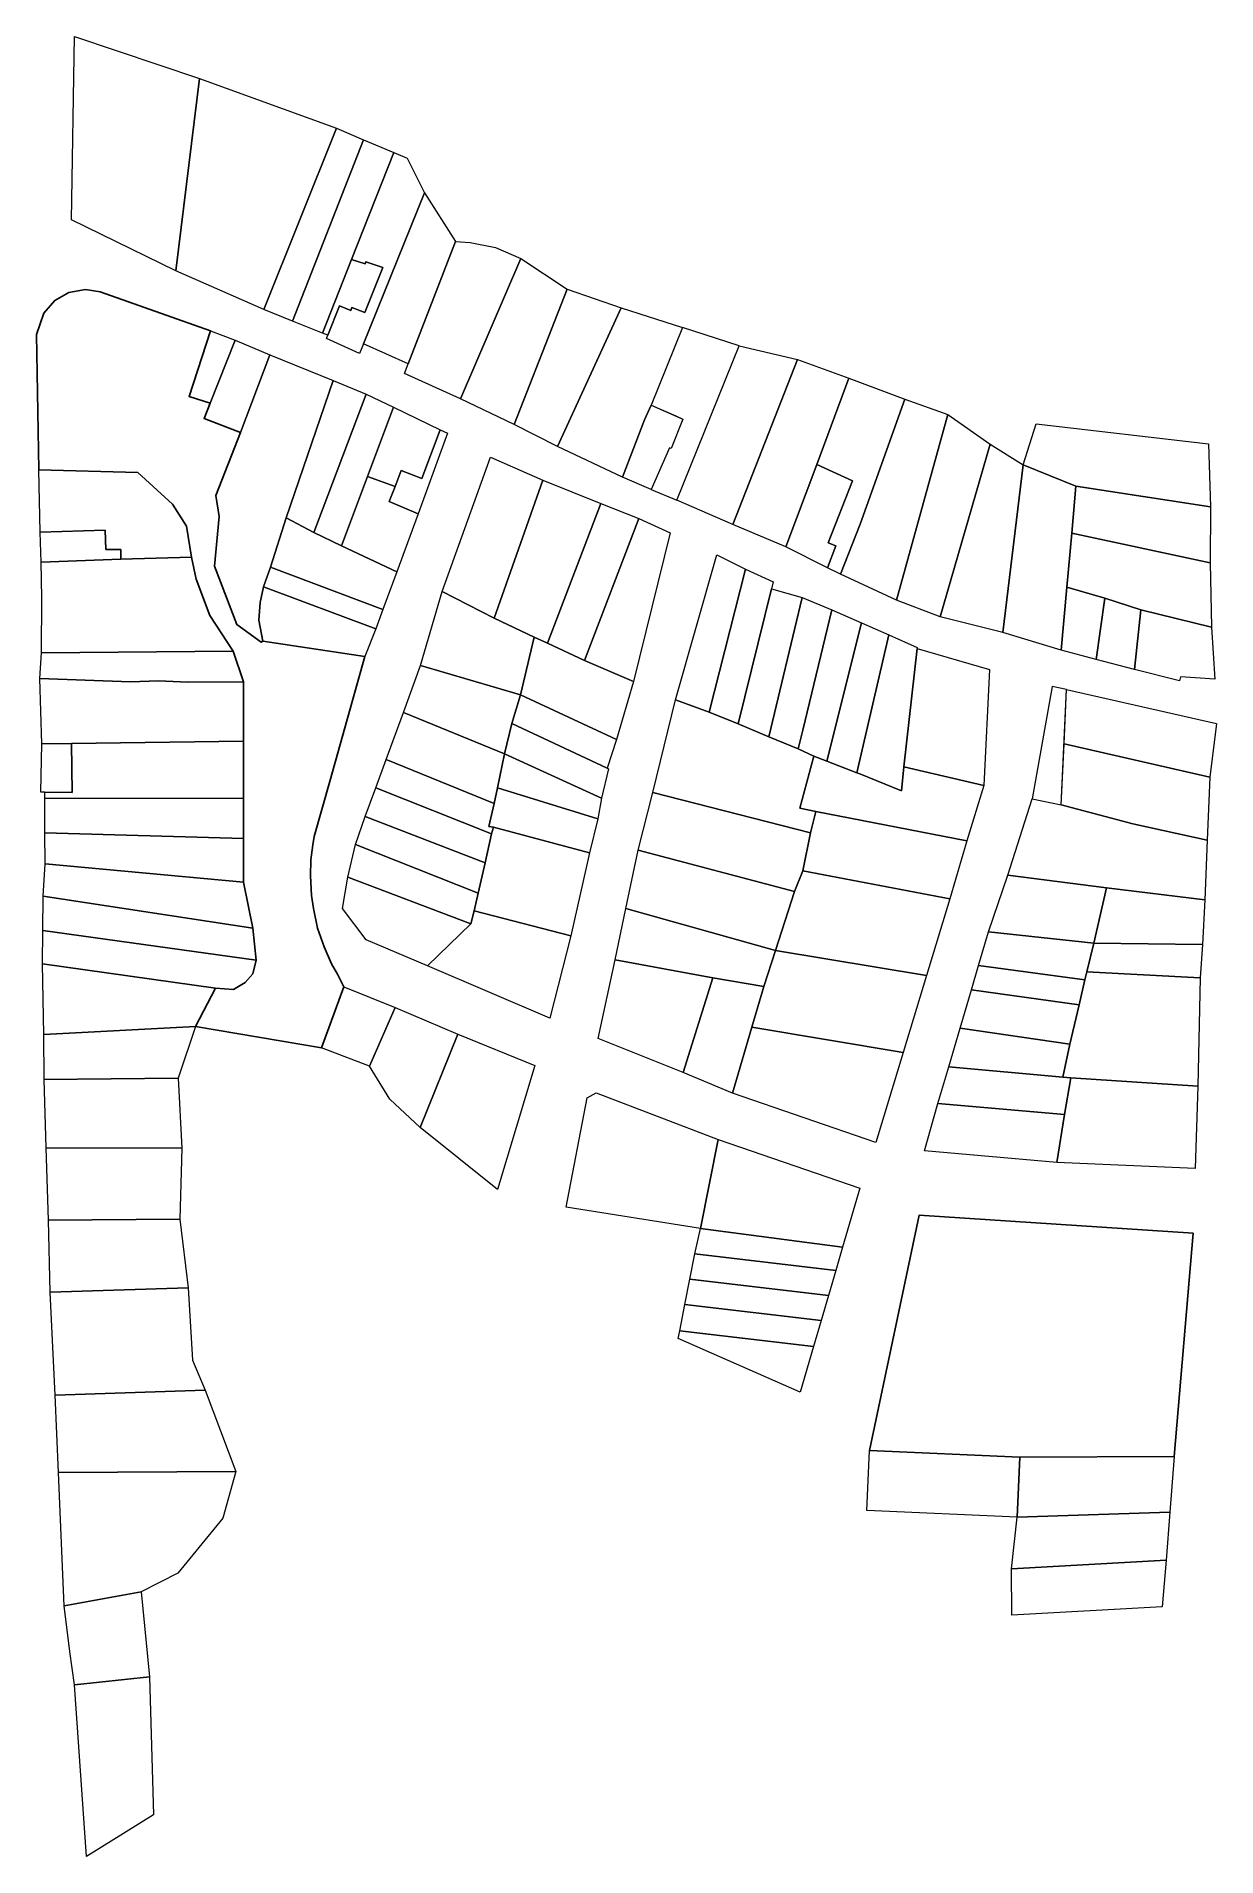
# Model space of a CAD drawing. Header units: metres. Extents: x 625260 to 625495, y 8105532 to 8105895.
import ezdxf

# ---------------------------------------------------------------- set-up
doc = ezdxf.new("R2010")
doc.units = ezdxf.units.M
doc.layers.add('AREA INSTITUCIONAL', color=30, linetype='Continuous')
doc.layers.add('AREA VERDE', color=3, linetype='Continuous')
doc.layers.add('IMOVEIS', color=2, linetype='Continuous', lineweight=0)

msp = doc.modelspace()

# ---------------------------------------------------------------- linework, layer by layer
at = {"layer": 'AREA INSTITUCIONAL'}
msp.add_lwpolyline([(625486.82, 8105611.74), (625456.08, 8105611.61), (625426.1, 8105612.94), (625436.01, 8105659.76), (625490.57, 8105656.18)], close=True, dxfattribs=at)
at = {"layer": 'AREA VERDE'}
msp.add_lwpolyline([(625321.46, 8105705.28), (625317.05, 8105693.09), (625291.93, 8105697.34), (625295.92, 8105705.02), (625299.48, 8105704.71), (625301.86, 8105706.11), (625303.35, 8105707.84), (625304.04, 8105710.59), (625303.37, 8105716.95), (625301.47, 8105726.12), (625301.47, 8105734.78), (625301.47, 8105742.79), (625301.47, 8105754.17), (625301.47, 8105766.02), (625299.41, 8105772.08), (625294.77, 8105779.2), (625292.04, 8105786.41), (625291.11, 8105790.84), (625290.16, 8105796.96), (625287.39, 8105801.35), (625280.48, 8105807.67), (625260.77, 8105808.19), (625260.26, 8105835.17), (625261.71, 8105839.37), (625263.9, 8105841.93), (625266.75, 8105843.54), (625270.06, 8105844.09), (625272.97, 8105843.63), (625294.95, 8105835.91), (625290.71, 8105822.84), (625294.88, 8105821.49), (625293.67, 8105818.44), (625300.87, 8105815.63), (625295.98, 8105803.11), (625296.62, 8105798.94), (625295.74, 8105789.01), (625300.14, 8105777.4), (625305.04, 8105773.86), (625305.32, 8105774.11), (625325.68, 8105771.02), (625318.78, 8105746.41), (625315.58, 8105735.16), (625315.28, 8105733.54), (625314.93, 8105730.56), (625314.83, 8105727.36), (625315.05, 8105723.42), (625315.44, 8105720.82), (625316.21, 8105716.95), (625317.55, 8105713.23), (625319.01, 8105709.84), (625320.22, 8105707.75)], close=True, dxfattribs=at)
at = {"layer": 'IMOVEIS', "color": 2}
for points, elevation in [([(625288.02, 8105847.86), (625267.27, 8105857.98), (625267.84, 8105894.51), (625292.72, 8105886.12)], 684.08), ([(625292.72, 8105886.12), (625319.99, 8105876.25), (625305.54, 8105840.12), (625288.02, 8105847.86)], 684.08), ([(625305.54, 8105840.12), (625319.99, 8105876.25), (625325.39, 8105873.95), (625311.25, 8105837.82)], 684.08), ([(625355.37, 8105817.23), (625365.93, 8105844.2), (625376.72, 8105840.47), (625364, 8105812.85)], 690.51), ([(625364, 8105812.85), (625376.72, 8105840.47), (625388.9, 8105836.54), (625382.64, 8105821.09), (625381.36, 8105818.16), (625376.93, 8105806.72)], 691.5), ([(625319.35, 8105825.99), (625309.97, 8105798.65), (625306.86, 8105788.84), (625305.48, 8105784.92), (625304.82, 8105781.76), (625304.58, 8105778.3), (625305.32, 8105774.11), (625305.04, 8105773.86), (625300.14, 8105777.4), (625295.74, 8105789.01), (625296.62, 8105798.94), (625295.98, 8105803.11), (625300.87, 8105815.63), (625306.76, 8105831.09)], 686.55), ([(625387.77, 8105802.16), (625400.17, 8105832.89), (625411.8, 8105830.19), (625398.92, 8105797.35)], 694.32), ([(625319.35, 8105825.99), (625325.94, 8105823.29), (625315.48, 8105795.7), (625309.97, 8105798.65)], 686.55), ([(625325.94, 8105823.29), (625331.38, 8105820.68), (625326.19, 8105806.86), (625321, 8105793.04), (625315.48, 8105795.7)], 688.84), ([(625420.34, 8105787.4), (625424.26, 8105797.38), (625433.16, 8105822.3), (625441.74, 8105819.24), (625431.51, 8105782.26)], 698.29), ([(625376.93, 8105806.72), (625381.36, 8105818.16), (625382.64, 8105821.09), (625387.6, 8105818.93), (625388.97, 8105818.32), (625386.64, 8105812.44), (625386.3, 8105812.59), (625382.68, 8105804.32)], 693.32), ([(625441.74, 8105819.24), (625450.14, 8105813.34), (625440.23, 8105778.95), (625431.51, 8105782.26)], 699.52), ([(625350.65, 8105810.73), (625361.08, 8105806.13), (625351.39, 8105778.67), (625341.05, 8105783.98)], 690.28), ([(625361.08, 8105806.13), (625372.63, 8105801.53), (625362.05, 8105773.66), (625359.39, 8105774.9), (625351.39, 8105778.67)], 692.03), ([(625332.02, 8105787.92), (625329.23, 8105780.38), (625306.86, 8105788.84), (625309.97, 8105798.65), (625315.48, 8105795.7), (625321, 8105793.04)], 689.8), ([(625261.3, 8105771.77), (625261.37, 8105782.72), (625261.23, 8105789.81), (625277.06, 8105790.43), (625291.11, 8105790.84), (625292.04, 8105786.41), (625294.77, 8105779.2), (625299.41, 8105772.08)], 690.47), ([(625395.76, 8105791.3), (625401.45, 8105788.43), (625394.21, 8105759.97), (625387.52, 8105762.42)], 695.81), ([(625329.23, 8105780.38), (625327.84, 8105776.55), (625305.48, 8105784.92), (625306.86, 8105788.84)], 689.87), ([(625327.84, 8105776.55), (625325.68, 8105771.02), (625305.32, 8105774.11), (625304.58, 8105778.3), (625304.82, 8105781.76), (625305.48, 8105784.92)], 689.78), ([(625341.05, 8105783.98), (625351.39, 8105778.67), (625359.39, 8105774.9), (625356.63, 8105763.38), (625336.76, 8105769.24)], 688.49), ([(625412.75, 8105782.78), (625418.61, 8105780.32), (625412.87, 8105756.35), (625411.92, 8105752.65), (625406.07, 8105755.02)], 697.94), ([(625473.02, 8105782.63), (625480.14, 8105780.31), (625478.88, 8105768.42), (625471.24, 8105770.42)], 702.56), ([(625418.61, 8105780.32), (625424.52, 8105777.75), (625417.61, 8105750.21), (625415.04, 8105751.21), (625411.92, 8105752.65), (625412.87, 8105756.35)], 697.94), ([(625424.52, 8105777.75), (625429.97, 8105775.36), (625423.58, 8105747.9), (625417.61, 8105750.21)], 699.29), ([(625493.9, 8105747), (625464.86, 8105753.63), (625465.38, 8105764.43), (625495.24, 8105757.72)], 703.13), ([(625356.63, 8105763.38), (625375.79, 8105754.53), (625373.92, 8105748.8), (625354.91, 8105757.71)], 692.73), ([(625333.38, 8105759.87), (625353.48, 8105751.65), (625352.06, 8105744.85), (625351.41, 8105741.78), (625329.91, 8105750.49)], 690.73), ([(625374.16, 8105748.66), (625372.78, 8105742.83), (625353.48, 8105751.65), (625354.91, 8105757.71), (625373.92, 8105748.8)], 692.73), ([(625493.33, 8105734.49), (625478.55, 8105737.71), (625464.27, 8105741.52), (625464.86, 8105753.63), (625493.9, 8105747)], 703.13), ([(625329.91, 8105750.49), (625351.41, 8105741.78), (625350.34, 8105737.21), (625351.24, 8105737.03), (625350.9, 8105735.75), (625327.83, 8105744.87)], 690.73), ([(625353.48, 8105751.65), (625372.78, 8105742.83), (625372.06, 8105738.69), (625352.06, 8105744.85)], 692.73), ([(625445.49, 8105734.34), (625415.45, 8105740.19), (625412.26, 8105740.81), (625415.04, 8105751.21), (625417.61, 8105750.21), (625423.58, 8105747.9), (625424.22, 8105747.65), (625432.52, 8105744.26), (625433, 8105749.06), (625448.87, 8105745.34)], 700.22), ([(625325.71, 8105739.14), (625327.83, 8105744.87), (625350.9, 8105735.75), (625349.58, 8105729.96)], 690.18), ([(625372.06, 8105738.69), (625370.38, 8105731.92), (625351.24, 8105737.03), (625350.34, 8105737.21), (625351.41, 8105741.78), (625352.06, 8105744.85)], 692.66), ([(625383.02, 8105743.95), (625414.39, 8105735.92), (625412.87, 8105728.37), (625411.21, 8105724.23), (625380.08, 8105732.44)], 695.43), ([(625453.7, 8105727.5), (625458.55, 8105742.66), (625464.27, 8105741.52), (625478.55, 8105737.71), (625493.33, 8105734.49), (625492.89, 8105722.61), (625473.35, 8105724.97)], 702.31), ([(625445.49, 8105734.34), (625442.12, 8105722.8), (625412.87, 8105728.37), (625414.39, 8105735.92), (625415.45, 8105740.19)], 700.22), ([(625370.38, 8105731.92), (625366.69, 8105715.44), (625347.41, 8105720.4), (625348.24, 8105723.93), (625349.58, 8105729.96), (625350.9, 8105735.75), (625351.24, 8105737.03)], 692.66), ([(625322.3, 8105727.1), (625323.79, 8105733.58), (625348.24, 8105723.93), (625347.41, 8105720.4), (625346.79, 8105717.81)], 687.61), ([(625377.65, 8105720.85), (625380.08, 8105732.44), (625411.21, 8105724.23), (625407.42, 8105712.51)], 695.54), ([(625411.21, 8105724.23), (625412.87, 8105728.37), (625442.12, 8105722.8), (625437.48, 8105707.48), (625407.42, 8105712.51)], 700.64), ([(625322.3, 8105727.1), (625346.79, 8105717.81), (625338.1, 8105709.44), (625325.94, 8105714.6), (625321.18, 8105720.85)], 687.61), ([(625473.35, 8105724.97), (625470.77, 8105713.95), (625449.83, 8105716.18), (625453.7, 8105727.5)], 702.31), ([(625470.77, 8105713.95), (625473.35, 8105724.97), (625492.89, 8105722.61), (625492.45, 8105713.7)], 706.52), ([(625375.49, 8105710.62), (625377.65, 8105720.85), (625407.42, 8105712.51), (625405.11, 8105705.29), (625394.94, 8105707.03)], 695.55), ([(625366.69, 8105715.44), (625362.47, 8105699.04), (625338.1, 8105709.44), (625346.79, 8105717.81), (625347.41, 8105720.4)], 692.66), ([(625491.98, 8105707.05), (625469.42, 8105708.26), (625470.77, 8105713.95), (625492.45, 8105713.7)], 706.92), ([(625372.12, 8105694.96), (625375.49, 8105710.62), (625394.94, 8105707.03), (625389.06, 8105688.22)], 694.69), ([(625402.72, 8105697.22), (625405.11, 8105705.29), (625407.42, 8105712.51), (625437.48, 8105707.48), (625432.84, 8105692.17)], 695.54), ([(625491.98, 8105707.05), (625491.52, 8105685.5), (625466.2, 8105687.11), (625464.63, 8105687.27), (625466.05, 8105693.85), (625467.86, 8105701.64), (625469.02, 8105706.64), (625469.42, 8105708.26)], 706.92), ([(625402.72, 8105697.22), (625432.84, 8105692.17), (625427.41, 8105674.27), (625398.84, 8105684.11)], 695.54), ([(625491.52, 8105685.5), (625490.94, 8105669.07), (625463.4, 8105670.27), (625464.99, 8105679.81), (625466.2, 8105687.11)], 706.92), ([(625265.78, 8105581.98), (625281.11, 8105584.78), (625282.8, 8105567.82), (625267.82, 8105566.29), (625266.95, 8105572.9)], 694.09), ([(625282.8, 8105567.82), (625283.6, 8105540.36), (625270.27, 8105532.05), (625267.82, 8105566.29)], 694.09)]:
    msp.add_lwpolyline(points, close=True, dxfattribs=dict(at, elevation=elevation))
for points in [[(625311.25, 8105837.82), (625325.39, 8105873.95), (625331.41, 8105871.37), (625323.01, 8105850.08), (625317.23, 8105835.44)], [(625318.29, 8105835.01), (625320.61, 8105840.83), (625322.84, 8105839.95), (625323.07, 8105840.53), (625325.64, 8105839.51), (625329.21, 8105848.52), (625325.83, 8105849.64), (625325.71, 8105849.25), (625323.01, 8105850.08), (625331.41, 8105871.37), (625334.05, 8105870.24), (625337.54, 8105863.38), (625325.42, 8105833.31), (625324.62, 8105831.34), (625318.02, 8105834.34)], [(625325.42, 8105833.31), (625337.54, 8105863.38), (625343.71, 8105853.67), (625334.28, 8105829.29)], [(625343.71, 8105853.67), (625346.6, 8105853.46), (625351.7, 8105852.47), (625356.71, 8105850.32), (625344.68, 8105822.31), (625333.55, 8105827.42), (625334.28, 8105829.29)], [(625317.23, 8105835.44), (625323.01, 8105850.08), (625325.71, 8105849.25), (625325.83, 8105849.64), (625329.21, 8105848.52), (625325.64, 8105839.51), (625323.07, 8105840.53), (625322.84, 8105839.95), (625320.61, 8105840.83), (625318.29, 8105835.01)], [(625344.68, 8105822.31), (625356.71, 8105850.32), (625365.93, 8105844.2), (625355.37, 8105817.23)], [(625294.95, 8105835.91), (625299.81, 8105834.05), (625294.88, 8105821.49), (625290.71, 8105822.84)], [(625299.81, 8105834.05), (625306.76, 8105831.09), (625300.87, 8105815.63), (625293.67, 8105818.44), (625294.88, 8105821.49)], [(625398.92, 8105797.35), (625411.8, 8105830.19), (625422.01, 8105826.44), (625415.62, 8105809.29), (625409.48, 8105792.86)], [(625422.01, 8105826.44), (625433.16, 8105822.3), (625424.26, 8105797.38), (625420.34, 8105787.4), (625417.74, 8105788.67), (625419.45, 8105793.04), (625417.9, 8105793.65), (625422.77, 8105806), (625415.62, 8105809.29)], [(625331.38, 8105820.68), (625340.67, 8105816.19), (625337, 8105806.5), (625332.9, 8105808.05), (625331.7, 8105804.87), (625326.19, 8105806.86)], [(625340.67, 8105816.19), (625342.11, 8105815.49), (625336.3, 8105799.42), (625330.49, 8105801.87), (625331.7, 8105804.87), (625332.9, 8105808.05), (625337, 8105806.5)], [(625493.61, 8105813.35), (625494.01, 8105800.84), (625467.19, 8105804.96), (625456.75, 8105809.17), (625459.34, 8105817.37)], [(625440.23, 8105778.95), (625450.14, 8105813.34), (625456.75, 8105809.17), (625452.68, 8105775.79)], [(625261, 8105795.82), (625260.77, 8105808.19), (625280.48, 8105807.67), (625287.39, 8105801.35), (625290.16, 8105796.96), (625291.11, 8105790.84), (625277.06, 8105790.43), (625277.06, 8105792.36), (625274.1, 8105792.36), (625273.98, 8105796.2)], [(625415.62, 8105809.29), (625422.77, 8105806), (625417.9, 8105793.65), (625419.45, 8105793.04), (625417.74, 8105788.67), (625409.48, 8105792.86)], [(625452.68, 8105775.79), (625456.75, 8105809.17), (625467.19, 8105804.96), (625466.43, 8105795.59), (625465.42, 8105784.87), (625464.32, 8105772.32)], [(625336.3, 8105799.42), (625332.02, 8105787.92), (625321, 8105793.04), (625326.19, 8105806.86), (625331.7, 8105804.87), (625330.49, 8105801.87)], [(625493.95, 8105789.7), (625466.43, 8105795.59), (625467.19, 8105804.96), (625494.01, 8105800.84)], [(625369.37, 8105770.26), (625380.24, 8105798.52), (625386.45, 8105795.63), (625379.16, 8105766.07)], [(625261, 8105795.82), (625273.98, 8105796.2), (625274.1, 8105792.36), (625277.06, 8105792.36), (625277.06, 8105790.43), (625261.23, 8105789.81)], [(625465.42, 8105784.87), (625466.43, 8105795.59), (625493.95, 8105789.7), (625494.25, 8105776.9), (625480.14, 8105780.31), (625473.02, 8105782.63)], [(625400, 8105757.6), (625394.21, 8105759.97), (625401.45, 8105788.43), (625406.93, 8105785.92), (625406.62, 8105784.49)], [(625406.62, 8105784.49), (625412.75, 8105782.78), (625406.07, 8105755.02), (625400, 8105757.6)], [(625464.32, 8105772.32), (625465.42, 8105784.87), (625473.02, 8105782.63), (625471.24, 8105770.42)], [(625494.91, 8105766.51), (625488.03, 8105766.96), (625487.85, 8105766.17), (625478.88, 8105768.42), (625480.14, 8105780.31), (625494.25, 8105776.9)], [(625429.97, 8105775.36), (625435.6, 8105772.82), (625435.61, 8105772.6), (625433, 8105749.06), (625432.52, 8105744.26), (625424.22, 8105747.65), (625423.58, 8105747.9)], [(625375.79, 8105754.53), (625356.63, 8105763.38), (625359.39, 8105774.9), (625362.05, 8105773.66), (625369.37, 8105770.26), (625379.16, 8105766.07)], [(625435.61, 8105772.6), (625450.01, 8105768.46), (625448.87, 8105745.34), (625433, 8105749.06)], [(625260.93, 8105766.63), (625279.01, 8105765.98), (625284.57, 8105766.17), (625290.39, 8105765.95), (625301.47, 8105766.02), (625301.47, 8105754.17), (625267.28, 8105753.74), (625261.33, 8105753.66)], [(625261.33, 8105753.66), (625267.28, 8105753.74), (625267.4, 8105743.94), (625261.91, 8105744.03), (625261.17, 8105744.04)], [(625261.97, 8105742.78), (625261.91, 8105744.03), (625267.4, 8105743.94), (625267.28, 8105753.74), (625301.47, 8105754.17), (625301.47, 8105742.79)], [(625261.97, 8105742.78), (625301.47, 8105742.79), (625301.47, 8105734.78), (625261.96, 8105735.89)], [(625323.79, 8105733.58), (625325.71, 8105739.14), (625349.58, 8105729.96), (625348.24, 8105723.93)], [(625261.96, 8105735.89), (625301.47, 8105734.78), (625301.47, 8105726.12), (625262.01, 8105729.77)], [(625262.01, 8105729.77), (625301.47, 8105726.12), (625303.37, 8105716.95), (625261.59, 8105723.29)], [(625261.59, 8105723.29), (625303.37, 8105716.95), (625304.04, 8105710.59), (625261.56, 8105716.44)], [(625261.56, 8105716.44), (625304.04, 8105710.59), (625303.35, 8105707.84), (625301.86, 8105706.11), (625299.48, 8105704.71), (625295.92, 8105705.02), (625261.51, 8105709.82)], [(625261.51, 8105709.82), (625295.92, 8105705.02), (625291.93, 8105697.34), (625261.75, 8105695.74)], [(625331.69, 8105701.11), (625326.57, 8105689.46), (625317.05, 8105693.09), (625321.46, 8105705.28)], [(625344.15, 8105695.86), (625336.65, 8105677.24), (625330.6, 8105682.88), (625326.57, 8105689.46), (625331.69, 8105701.11)], [(625261.75, 8105695.74), (625291.93, 8105697.34), (625288.49, 8105687.04), (625261.79, 8105686.83)], [(625344.15, 8105695.86), (625359.53, 8105689.62), (625352.04, 8105664.88), (625336.65, 8105677.24)], [(625261.79, 8105686.83), (625288.49, 8105687.04), (625289.19, 8105673.13), (625262.2, 8105673.19)], [(625262.2, 8105673.19), (625289.19, 8105673.13), (625288.84, 8105658.98), (625262.64, 8105658.77)], [(625262.64, 8105658.77), (625288.84, 8105658.98), (625290.45, 8105645.3), (625262.99, 8105644.46)], [(625262.99, 8105644.46), (625290.45, 8105645.3), (625291.33, 8105630.91), (625293.87, 8105624.91), (625263.97, 8105623.94)], [(625263.97, 8105623.94), (625293.87, 8105624.91), (625299.98, 8105608.74), (625264.63, 8105608.52)], [(625264.63, 8105608.52), (625299.98, 8105608.74), (625297.39, 8105599.45), (625288.4, 8105588.5), (625281.11, 8105584.78), (625265.78, 8105581.98)]]:
    msp.add_lwpolyline(points, close=True, dxfattribs=at)
for points, elevation in [([(625382.68, 8105804.32), (625387.77, 8105802.16), (625400.17, 8105832.89), (625388.9, 8105836.54), (625382.64, 8105821.09), (625388.97, 8105818.32), (625386.64, 8105812.44), (625386.3, 8105812.59), (625382.68, 8105804.32)], 693.32), ([(625458.55, 8105742.66), (625464.27, 8105741.52), (625465.38, 8105764.43), (625462.49, 8105765.06), (625458.55, 8105742.66)], 702.31)]:
    msp.add_lwpolyline(points, dxfattribs=dict(at, elevation=elevation))
at = {"layer": 'IMOVEIS'}
for points, elevation in [([(625369.37, 8105770.26), (625362.05, 8105773.66), (625372.63, 8105801.53), (625380.24, 8105798.52)], 693.87), ([(625299.41, 8105772.08), (625301.47, 8105766.02), (625290.39, 8105765.95), (625284.57, 8105766.17), (625279.01, 8105765.98), (625260.93, 8105766.63), (625261.3, 8105771.77)], 690.47), ([(625333.38, 8105759.87), (625336.76, 8105769.24), (625356.63, 8105763.38), (625354.91, 8105757.71), (625353.48, 8105751.65)], 690.73), ([(625383.02, 8105743.95), (625387.52, 8105762.42), (625394.21, 8105759.97), (625400, 8105757.6), (625406.07, 8105755.02), (625411.92, 8105752.65), (625415.04, 8105751.21), (625412.26, 8105740.81), (625415.45, 8105740.19), (625414.39, 8105735.92)], 695.43), ([(625394.94, 8105707.03), (625405.11, 8105705.29), (625402.72, 8105697.22), (625398.84, 8105684.11), (625389.06, 8105688.22)], 696.11), ([(625485.96, 8105600.62), (625485.18, 8105591.1), (625454.43, 8105589.36), (625455.54, 8105599.62)], 707.24)]:
    msp.add_lwpolyline(points, close=True, dxfattribs=dict(at, elevation=elevation))
at = {"layer": 'IMOVEIS', "color": 2, "linetype": 'Continuous', "elevation": 702.31}
for points in [[(625447.82, 8105709.48), (625449.83, 8105716.18), (625470.77, 8105713.95), (625469.42, 8105708.26), (625469.02, 8105706.64)], [(625447.82, 8105709.48), (625469.02, 8105706.64), (625467.86, 8105701.64), (625446.44, 8105704.66)], [(625446.44, 8105704.66), (625467.86, 8105701.64), (625466.05, 8105693.85), (625444.18, 8105696.99)], [(625444.18, 8105696.99), (625466.05, 8105693.85), (625464.63, 8105687.27), (625441.92, 8105689.32)], [(625441.92, 8105689.32), (625464.63, 8105687.27), (625466.2, 8105687.11), (625464.99, 8105679.81), (625439.77, 8105682.03)], [(625464.99, 8105679.81), (625463.4, 8105670.27), (625437.06, 8105672.58), (625439.77, 8105682.03)]]:
    msp.add_lwpolyline(points, close=True, dxfattribs=at)
at = {"layer": 'IMOVEIS', "color": 2, "lineweight": 0, "transparency": 33554687}
for points in [[(625395.97, 8105674.84), (625392.46, 8105657.15), (625365.73, 8105661.4), (625369.93, 8105683.14), (625371.71, 8105684.16)], [(625419.42, 8105648.75), (625391.38, 8105652.06), (625392.46, 8105657.15), (625420.78, 8105653.38)], [(625417.98, 8105643.81), (625390.39, 8105647.06), (625391.38, 8105652.06), (625419.42, 8105648.75)], [(625416.5, 8105638.78), (625389.38, 8105641.97), (625390.39, 8105647.06), (625417.98, 8105643.81)], [(625415, 8105633.64), (625388.35, 8105636.78), (625389.38, 8105641.97), (625416.5, 8105638.78)], [(625412.33, 8105624.54), (625388.05, 8105635.25), (625388.35, 8105636.78), (625415, 8105633.64)]]:
    msp.add_lwpolyline(points, close=True, dxfattribs=at)
at = {"layer": 'IMOVEIS'}
for points in [[(625420.78, 8105653.38), (625392.46, 8105657.15), (625395.97, 8105674.84), (625424.22, 8105665.13)], [(625425.57, 8105600.96), (625426.1, 8105612.94), (625456.08, 8105611.61), (625455.54, 8105599.62)], [(625486.82, 8105611.74), (625485.96, 8105600.62), (625455.54, 8105599.62), (625456.08, 8105611.61)], [(625454.43, 8105589.36), (625485.18, 8105591.1), (625484.38, 8105581.81), (625454.49, 8105580.16)]]:
    msp.add_lwpolyline(points, close=True, dxfattribs=at)

doc.saveas('drawing.dxf')
